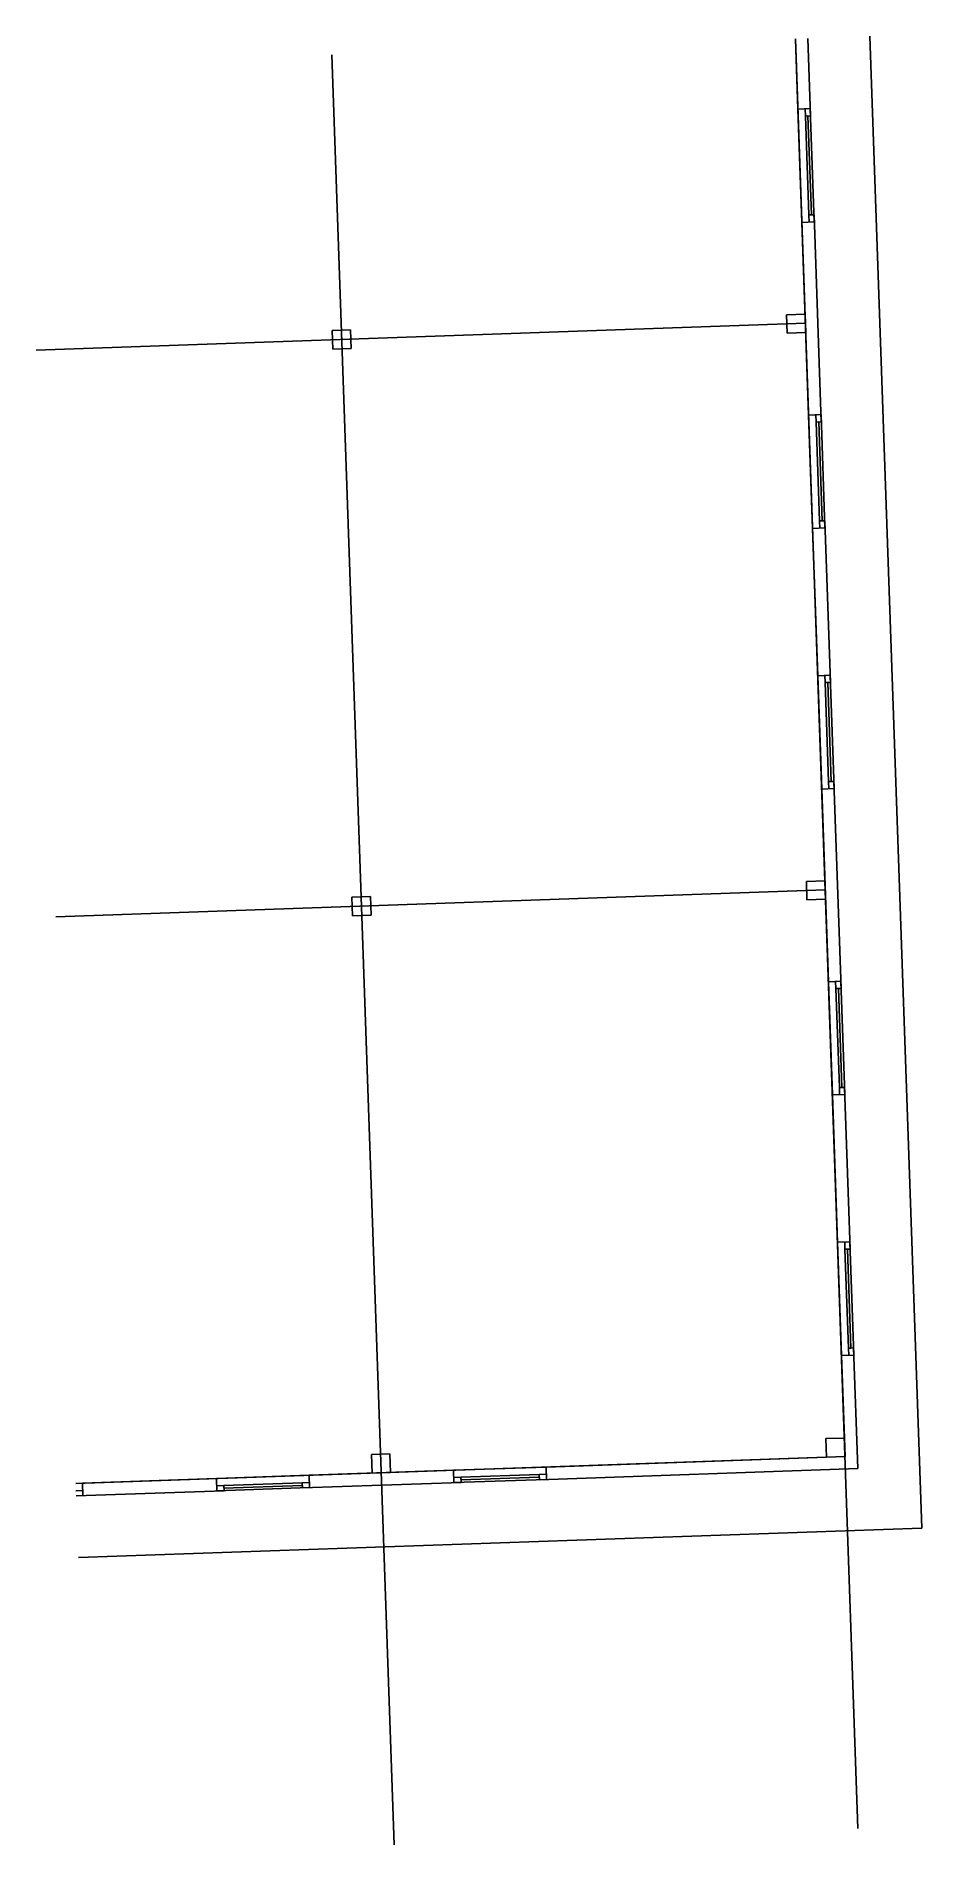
# Model space of a CAD drawing. Extents: x -24 to 991, y -23 to 2049.
import ezdxf

# ---------------------------------------------------------------- set-up
doc = ezdxf.new("R2010")
doc.units = 0

msp = doc.modelspace()

# ---------------------------------------------------------------- linework, layer by layer
for p, q in [((845.9, 2046.3), (917.5, -4.4)), ((848.7, 1965.8), (845.9, 2046.3)), ((863.2, 1958), (860.1, 2046.8)), ((990.6, 339.8), (930.9, 2049.3)), ((314.8, 2027.8), (386.4, -23)), ((848.7, 1965.8), (862.9, 1966.3)), ((848.7, 1965.8), (862.9, 1966.3)), ((853.3, 1836), (848.7, 1965.8)), ((848.7, 1965.8), (848.7, 1965.8)), ((857, 1966.1), (857.3, 1957.8)), ((857.3, 1957.8), (863.2, 1958)), ((860.2, 1957.9), (857.3, 1957.8)), ((857.3, 1957.8), (861.3, 1844.5)), ((857.3, 1957.8), (857.3, 1957.8)), ((864.2, 1844.6), (860.2, 1957.9)), ((862.9, 1966.3), (867.4, 1836.4)), ((863.2, 1958), (863.2, 1958)), ((867.2, 1844.7), (861.3, 1844.5)), ((861.3, 1844.5), (864.2, 1844.6)), ((861.3, 1844.5), (861.5, 1836.2)), ((875.4, 1607.5), (867.2, 1844.7)), ((853.3, 1836), (867.4, 1836.4)), ((867.4, 1836.4), (853.3, 1836)), ((861, 1615.2), (853.3, 1836)), ((867.4, 1836.4), (867.4, 1836.4)), ((-23.8, 1689.5), (857.3, 1720.3)), ((835.7, 1730.2), (856.9, 1730.9)), ((836.4, 1708.9), (835.7, 1730.2)), ((835.7, 1730.2), (835.7, 1730.2)), ((856.9, 1730.9), (857.7, 1709.7)), ((315.2, 1712), (336.4, 1712.7)), ((315.9, 1690.7), (315.2, 1712)), ((315.2, 1712), (315.2, 1712)), ((336.4, 1712.7), (337.1, 1691.5)), ((857.7, 1709.7), (836.4, 1708.9)), ((337.1, 1691.5), (315.9, 1690.7)), ((861, 1615.2), (875.2, 1615.7)), ((861, 1615.2), (875.2, 1615.7)), ((865.5, 1485.4), (861, 1615.2)), ((861, 1615.2), (861, 1615.2)), ((869.3, 1615.5), (869.5, 1607.2)), ((869.5, 1607.2), (875.4, 1607.5)), ((872.5, 1607.4), (869.5, 1607.2)), ((869.5, 1607.2), (873.5, 1493.9)), ((869.5, 1607.2), (869.5, 1607.2)), ((876.4, 1494), (872.5, 1607.4)), ((875.2, 1615.7), (879.7, 1485.9)), ((875.4, 1607.5), (875.4, 1607.5)), ((879.4, 1494.1), (873.5, 1493.9)), ((873.5, 1493.9), (876.4, 1494)), ((873.5, 1493.9), (873.8, 1485.7)), ((885.9, 1308.8), (879.4, 1494.1)), ((865.5, 1485.4), (879.7, 1485.9)), ((879.7, 1485.9), (865.5, 1485.4)), ((871.4, 1316.6), (865.5, 1485.4)), ((879.7, 1485.9), (879.7, 1485.9)), ((871.4, 1316.6), (885.6, 1317.1)), ((871.4, 1316.6), (885.6, 1317.1)), ((876, 1186.7), (871.4, 1316.6)), ((871.4, 1316.6), (871.4, 1316.6)), ((879.7, 1316.9), (880, 1308.6)), ((880, 1308.6), (885.9, 1308.8)), ((882.9, 1308.7), (880, 1308.6)), ((880, 1308.6), (883.9, 1195.3)), ((880, 1308.6), (880, 1308.6)), ((886.9, 1195.4), (882.9, 1308.7)), ((885.6, 1317.1), (890.1, 1187.2)), ((885.9, 1308.8), (885.9, 1308.8)), ((876, 1186.7), (890.1, 1187.2)), ((890.1, 1187.2), (876, 1186.7)), ((883.7, 966), (876, 1186.7)), ((889.8, 1195.5), (883.9, 1195.3)), ((883.9, 1195.3), (886.9, 1195.4)), ((883.9, 1195.3), (884.2, 1187)), ((898.1, 958.2), (889.8, 1195.5)), ((890.1, 1187.2), (890.1, 1187.2)), ((858.4, 1080.9), (879.6, 1081.7)), ((859.1, 1059.7), (858.4, 1080.9)), ((858.4, 1080.9), (858.4, 1080.9)), ((879.6, 1081.7), (880.4, 1060.4)), ((-1.1, 1040.3), (880, 1071.1)), ((337.8, 1062.8), (359.1, 1063.5)), ((338.6, 1041.5), (337.8, 1062.8)), ((337.8, 1062.8), (337.8, 1062.8)), ((359.1, 1063.5), (359.8, 1042.3)), ((880.4, 1060.4), (859.1, 1059.7)), ((359.8, 1042.3), (338.6, 1041.5)), ((883.7, 966), (897.8, 966.5)), ((883.7, 966), (897.8, 966.5)), ((888.2, 836.2), (883.7, 966)), ((883.7, 966), (883.7, 966)), ((891.9, 966.3), (892.2, 958)), ((892.2, 958), (898.1, 958.2)), ((895.2, 958.1), (892.2, 958)), ((892.2, 958), (896.2, 844.7)), ((892.2, 958), (892.2, 958)), ((899.1, 844.8), (895.2, 958.1)), ((897.8, 966.5), (902.4, 836.7)), ((898.1, 958.2), (898.1, 958.2)), ((888.2, 836.2), (902.4, 836.7)), ((902.4, 836.7), (888.2, 836.2)), ((894.1, 667.4), (888.2, 836.2)), ((902.1, 844.9), (896.2, 844.7)), ((896.2, 844.7), (899.1, 844.8)), ((896.2, 844.7), (896.5, 836.5)), ((908.5, 659.6), (902.1, 844.9)), ((902.4, 836.7), (902.4, 836.7)), ((894.1, 667.4), (908.3, 667.9)), ((894.1, 667.4), (908.3, 667.9)), ((898.6, 537.5), (894.1, 667.4)), ((894.1, 667.4), (894.1, 667.4)), ((902.4, 667.7), (902.6, 659.4)), ((908.3, 667.9), (912.8, 538)), ((902.6, 659.4), (908.5, 659.6)), ((905.6, 659.5), (902.6, 659.4)), ((902.6, 659.4), (906.6, 546.1)), ((902.6, 659.4), (902.6, 659.4)), ((909.5, 546.2), (905.6, 659.5)), ((908.5, 659.6), (908.5, 659.6)), ((912.5, 546.3), (906.6, 546.1)), ((906.6, 546.1), (909.5, 546.2)), ((906.6, 546.1), (906.9, 537.8)), ((917.3, 408.2), (912.5, 546.3)), ((898.6, 537.5), (912.8, 538)), ((912.8, 538), (898.6, 537.5)), ((902.7, 421.9), (898.6, 537.5)), ((912.8, 538), (912.8, 538)), ((880.7, 442.4), (901.9, 443.1)), ((881.4, 421.1), (880.7, 442.4)), ((880.7, 442.4), (880.7, 442.4)), ((901.9, 443.1), (902.7, 421.9)), ((21.5, 391.1), (902.7, 421.9)), ((360.1, 424.2), (381.4, 424.9)), ((360.9, 402.9), (360.1, 424.2)), ((360.1, 424.2), (360.1, 424.2)), ((381.4, 424.9), (382.1, 403.7)), ((560.4, 409.9), (902.7, 421.9)), ((902.7, 421.9), (881.4, 421.1)), ((29.2, 391.4), (182.6, 396.7)), ((182.6, 396.7), (288.9, 400.4)), ((182.6, 396.7), (183.1, 382.5)), ((183.1, 382.5), (182.6, 396.7)), ((288.9, 400.4), (454.1, 406.2)), ((288.9, 400.4), (289.4, 386.3)), ((288.9, 400.4), (289.4, 386.3)), ((288.9, 400.4), (288.9, 400.4)), ((382.1, 403.7), (360.9, 402.9)), ((454.1, 406.2), (560.4, 409.9)), ((454.1, 406.2), (454.6, 392)), ((454.6, 392), (454.1, 406.2)), ((454.4, 397.9), (462.7, 398.2)), ((560.8, 395.7), (454.6, 392)), ((552.4, 401.3), (462.7, 398.2)), ((462.7, 398.2), (462.9, 392.3)), ((462.7, 398.2), (462.8, 395.3)), ((462.8, 395.3), (552.5, 398.4)), ((462.8, 395.3), (462.8, 395.3)), ((552.4, 401.3), (560.6, 401.6)), ((552.5, 398.4), (552.4, 401.3)), ((552.6, 395.4), (552.4, 401.3)), ((917.3, 408.2), (552.6, 395.4)), ((560.4, 409.9), (560.8, 395.7)), ((560.4, 409.9), (560.8, 395.7)), ((560.4, 409.9), (560.4, 409.9)), ((560.8, 395.7), (560.8, 395.7)), ((21.5, 391.1), (29.2, 391.4)), ((21.8, 382.8), (29.5, 383.1)), ((191.4, 382.8), (22, 376.9)), ((29.7, 377.2), (22, 376.9)), ((29.2, 391.4), (29.7, 377.2)), ((29.2, 391.4), (29.7, 377.2)), ((29.2, 391.4), (29.2, 391.4)), ((29.7, 377.2), (29.7, 377.2)), ((182.9, 388.4), (191.2, 388.7)), ((289.4, 386.3), (183.1, 382.5)), ((280.9, 391.9), (191.2, 388.7)), ((191.2, 388.7), (191.4, 382.8)), ((191.2, 388.7), (191.3, 385.8)), ((191.3, 385.8), (281, 388.9)), ((191.3, 385.8), (191.3, 385.8)), ((191.4, 382.8), (191.4, 382.8)), ((280.9, 391.9), (289.2, 392.2)), ((281, 388.9), (280.9, 391.9)), ((281.1, 386), (280.9, 391.9)), ((462.9, 392.3), (281.1, 386)), ((289.4, 386.3), (289.4, 386.3)), ((462.9, 392.3), (462.9, 392.3)), ((24.5, 306.1), (990.6, 339.8))]:
    msp.add_line(p, q)

doc.saveas('drawing.dxf')
